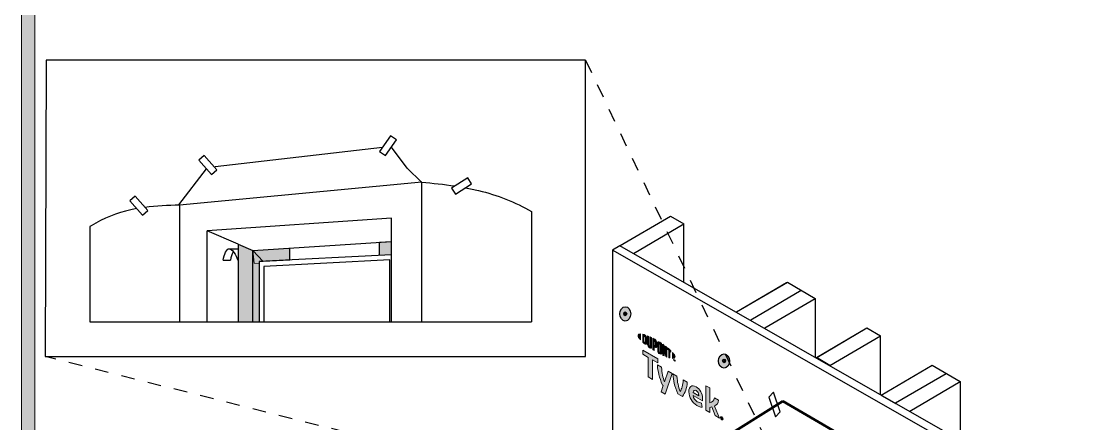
# Model space of a CAD drawing. Extents: x -1279 to 5791, y -3809 to 1769.
# Drawn here: x -1156 to -443, y -2596 to -2329 of the extents above; entities that cross this region are included whole.
import ezdxf

# ---------------------------------------------------------------- set-up
doc = ezdxf.new("R2010")
doc.units = 0
doc.header["$MEASUREMENT"] = 0
for name, pattern in [('AI-Linetype-36', [27, 18, -9]), ('AI-Linetype-37', [18, 9, -9]), ('AI-Linetype-38', [18, 9, -9])]:
    doc.linetypes.add(name, pattern=pattern)
for name, color, linetype, lineweight in [('.ATI-HATCH', 7, 'Continuous', 0), ('G-ANNO-TTLB', 7, 'Continuous', 0), ('TYVEK', 7, 'Continuous', 0), ('X-REF - TRACED', 7, 'Continuous', 0)]:
    doc.layers.add(name, color=color, linetype=linetype, lineweight=lineweight)

# ---------------------------------------------------------------- blocks, each defined once
blk = doc.blocks.new('Block_107')
at = {"layer": 'TYVEK', "true_color": 0x003b71, "transparency": 33554687}
h = blk.add_hatch(color=156, dxfattribs=at)
h.dxf.hatch_style = 2
edge = h.paths.add_edge_path()
edge.add_ellipse((-755.11, -2523.34), major_axis=(0, 4.78), ratio=0.766948, start_angle=0, end_angle=360)
h = blk.add_hatch(color=156, dxfattribs=at)
h.dxf.hatch_style = 2
edge = h.paths.add_edge_path()
edge.add_ellipse((-689.4, -2554.66), major_axis=(0, 4.78), ratio=0.766948, start_angle=0, end_angle=360)
h = blk.add_hatch(color=156, dxfattribs=at)
h.dxf.hatch_style = 2
edge = h.paths.add_edge_path()
edge.add_ellipse((-587.6, -2609.08), major_axis=(0, 4.78), ratio=0.766948, start_angle=0, end_angle=360)
h = blk.add_hatch(color=156, dxfattribs=at)
h.dxf.hatch_style = 2
edge = h.paths.add_edge_path()
edge.add_ellipse((-508.73, -2650.42), major_axis=(0, 4.78), ratio=0.766948, start_angle=0, end_angle=360)
h = blk.add_hatch(color=156, dxfattribs=at)
h.dxf.hatch_style = 2
edge = h.paths.add_edge_path()
edge.add_ellipse((-755.11, -2796.52), major_axis=(0, 4.78), ratio=0.766948, start_angle=0, end_angle=360)
h = blk.add_hatch(color=156, dxfattribs=at)
h.dxf.hatch_style = 2
edge = h.paths.add_edge_path()
edge.add_ellipse((-755.11, -2887.62), major_axis=(0, 4.78), ratio=0.766948, start_angle=0, end_angle=360)
h = blk.add_hatch(color=156, dxfattribs=at)
h.dxf.hatch_style = 2
edge = h.paths.add_edge_path()
edge.add_ellipse((-689.4, -2921.45), major_axis=(0, 4.78), ratio=0.766948, start_angle=0, end_angle=360)
h = blk.add_hatch(color=156, dxfattribs=at)
h.dxf.hatch_style = 2
edge = h.paths.add_edge_path()
edge.add_ellipse((-508.73, -2923.59), major_axis=(0, 4.78), ratio=0.766948, start_angle=0, end_angle=360)
h = blk.add_hatch(color=156, dxfattribs=at)
h.dxf.hatch_style = 2
edge = h.paths.add_edge_path()
edge.add_ellipse((-587.6, -2973.26), major_axis=(0, 4.78), ratio=0.766948, start_angle=0, end_angle=360)
h = blk.add_hatch(color=156, dxfattribs=at)
h.dxf.hatch_style = 2
edge = h.paths.add_edge_path()
edge.add_ellipse((-508.73, -3014.7), major_axis=(0, 4.78), ratio=0.766948, start_angle=0, end_angle=360)
at = {"layer": 'TYVEK', "color": 18, "lineweight": 25, "true_color": 0x080808}
for p, q in [((-756.08, -2523.31), (-754.14, -2523.31)), ((-755.11, -2522.08), (-755.11, -2524.54)), ((-689.4, -2553.4), (-689.4, -2555.87)), ((-690.37, -2554.63), (-688.42, -2554.63)), ((-588.58, -2609.05), (-586.63, -2609.05)), ((-587.6, -2607.82), (-587.6, -2610.29)), ((-508.73, -2649.15), (-508.73, -2651.62)), ((-755.11, -2795.25), (-755.11, -2797.72)), ((-756.08, -2796.49), (-754.14, -2796.49)), ((-756.08, -2887.59), (-754.14, -2887.59)), ((-755.11, -2886.36), (-755.11, -2888.83)), ((-690.37, -2921.42), (-688.42, -2921.42)), ((-689.4, -2920.18), (-689.4, -2922.65)), ((-509.7, -2923.56), (-507.75, -2923.56)), ((-508.73, -2922.33), (-508.73, -2924.8)), ((-588.58, -2973.23), (-586.63, -2973.23)), ((-587.6, -2971.99), (-587.6, -2974.46)), ((-509.7, -3014.67), (-507.75, -3014.67)), ((-508.73, -3013.44), (-508.73, -3015.91))]:
    blk.add_line(p, q, dxfattribs=at)
at = {"layer": 'TYVEK', "color": 18, "lineweight": 25, "true_color": 0x000000}
blk.add_line((-509.7, -2650.39), (-507.75, -2650.39), dxfattribs=at)
at = {"layer": 'TYVEK', "color": 8, "lineweight": 25, "true_color": 0x808080}
for points in [[(-509.24, -2646.05)], [(-759.29, -2705.83)], [(-759.29, -2796.85)], [(-755.62, -2801.63)]]:
    blk.add_lwpolyline(points, dxfattribs=at)
at = {"layer": 'TYVEK', "color": 18, "lineweight": 25, "true_color": 0x000000}
for centre, major_axis, ratio in [((-755.11, -2523.34), (0, 4.78), 0.766948), ((-689.4, -2554.66), (0, 4.78), 0.766948), ((-587.6, -2609.08), (0, 4.78), 0.766948), ((-508.73, -2650.42), (0, 4.78), 0.766948), ((-508.73, -2650.39), (0, 1.23), 0.788846), ((-755.11, -2796.52), (0, 4.78), 0.766948), ((-755.11, -2887.62), (0, 4.78), 0.766948), ((-689.4, -2921.45), (0, 4.78), 0.766948), ((-508.73, -2923.59), (0, 4.78), 0.766948), ((-587.6, -2973.26), (0, 4.78), 0.766948), ((-508.73, -3014.7), (0, 4.78), 0.766948)]:
    blk.add_ellipse(centre, major_axis=major_axis, ratio=ratio, dxfattribs=at)
at = {"layer": 'TYVEK', "color": 18, "lineweight": 25, "true_color": 0x080808}
for centre in [(-755.11, -2523.31), (-689.4, -2554.63), (-587.6, -2609.05), (-755.11, -2796.49), (-755.11, -2887.59), (-689.4, -2921.42), (-508.73, -2923.56), (-587.6, -2973.23), (-508.73, -3014.67)]:
    blk.add_ellipse(centre, major_axis=(0, 1.23), ratio=0.788846, dxfattribs=at)
blk = doc.blocks.new('Block_464')
at = {"layer": 'X-REF - TRACED', "true_color": 0x848484, "transparency": 33554687}
h = blk.add_hatch(color=252, dxfattribs=at)
h.dxf.hatch_style = 2
edge = h.paths.add_edge_path()
edge.add_spline(control_points=[(-746.62, -2537.69), (-746.62, -2538.41), (-746.01, -2539.44), (-744.94, -2540.64), (-744.94, -2540.64), (-744.94, -2536.7), (-744.94, -2536.7), (-746.01, -2536.66), (-746.62, -2536.97), (-746.62, -2537.69)], knot_values=[0, 0, 0, 0, 1, 1, 1, 2, 2, 2, 3, 3, 3, 3], degree=3, periodic=0)
h = blk.add_hatch(color=252, dxfattribs=at)
h.dxf.hatch_style = 2
edge = h.paths.add_edge_path()
edge.add_spline(control_points=[(-741.73, -2542.12), (-741.73, -2542.42), (-741.89, -2542.43), (-742.08, -2542.32), (-742.23, -2542.24), (-742.46, -2542.04), (-742.64, -2541.88), (-742.64, -2541.88), (-742.64, -2538.11), (-742.64, -2538.11), (-742.46, -2538.16), (-742.23, -2538.23), (-742.08, -2538.32), (-741.89, -2538.43), (-741.73, -2538.62), (-741.73, -2538.92), (-741.73, -2538.92), (-741.73, -2542.12), (-741.73, -2542.12)], knot_values=[0, 0, 0, 0, 1, 1, 1, 2, 2, 2, 3, 3, 3, 4, 4, 4, 5, 5, 5, 6, 6, 6, 6], degree=3, periodic=0)
edge = h.paths.add_edge_path()
edge.add_spline(control_points=[(-741.96, -2537.4), (-742.26, -2537.23), (-742.69, -2537.08), (-743.46, -2536.91), (-743.46, -2536.91), (-743.46, -2542.13), (-743.46, -2542.13), (-742.78, -2542.77), (-742.26, -2543.21), (-741.96, -2543.38), (-741.27, -2543.78), (-740.88, -2543.52), (-740.88, -2542.75), (-740.88, -2542.75), (-740.88, -2539.28), (-740.88, -2539.28), (-740.88, -2538.5), (-741.27, -2537.8), (-741.96, -2537.4)], knot_values=[0, 0, 0, 0, 1, 1, 1, 2, 2, 2, 3, 3, 3, 4, 4, 4, 5, 5, 5, 6, 6, 6, 6], degree=3, periodic=0)
h = blk.add_hatch(color=252, dxfattribs=at)
h.dxf.hatch_style = 2
edge = h.paths.add_edge_path()
edge.add_spline(control_points=[(-738.49, -2544.6), (-738.49, -2544.91), (-738.58, -2545.05), (-738.91, -2544.81), (-739.23, -2544.58), (-739.32, -2544.37), (-739.32, -2544.01), (-739.32, -2544.01), (-739.32, -2538.33), (-739.32, -2538.33), (-739.54, -2538.23), (-740.02, -2538.03), (-740.22, -2537.95), (-740.22, -2537.95), (-740.22, -2543.7), (-740.22, -2543.7), (-740.22, -2544.61), (-739.83, -2545.2), (-738.91, -2545.85), (-738.07, -2546.45), (-737.55, -2546.25), (-737.55, -2545.24), (-737.55, -2545.24), (-737.55, -2539.16), (-737.55, -2539.16), (-737.73, -2539.07), (-738.31, -2538.79), (-738.49, -2538.71), (-738.49, -2538.71), (-738.49, -2544.6), (-738.49, -2544.6)], knot_values=[0, 0, 0, 0, 1, 1, 1, 2, 2, 2, 3, 3, 3, 4, 4, 4, 5, 5, 5, 6, 6, 6, 7, 7, 7, 8, 8, 8, 9, 9, 9, 10, 10, 10, 10], degree=3, periodic=0)
h = blk.add_hatch(color=252, dxfattribs=at)
h.dxf.hatch_style = 2
edge = h.paths.add_edge_path()
edge.add_spline(control_points=[(-735.07, -2544.08), (-735.07, -2544.41), (-735.17, -2544.52), (-735.55, -2544.3), (-735.55, -2544.3), (-735.88, -2544.11), (-735.88, -2544.11), (-735.88, -2544.11), (-735.88, -2541.09), (-735.88, -2541.09), (-735.74, -2541.17), (-735.66, -2541.21), (-735.57, -2541.26), (-735.16, -2541.5), (-735.07, -2541.73), (-735.07, -2542.06), (-735.07, -2542.06), (-735.07, -2544.08), (-735.07, -2544.08)], knot_values=[0, 0, 0, 0, 1, 1, 1, 2, 2, 2, 3, 3, 3, 4, 4, 4, 5, 5, 5, 6, 6, 6, 6], degree=3, periodic=0)
edge = h.paths.add_edge_path()
edge.add_spline(control_points=[(-735.52, -2540.22), (-735.68, -2540.13), (-736.27, -2539.81), (-736.82, -2539.53), (-736.82, -2539.53), (-736.82, -2547.18), (-736.82, -2547.18), (-736.64, -2547.3), (-736.15, -2547.61), (-735.88, -2547.77), (-735.88, -2547.77), (-735.88, -2545.17), (-735.88, -2545.17), (-735.88, -2545.17), (-735.52, -2545.39), (-735.52, -2545.39), (-734.53, -2545.95), (-734.13, -2545.68), (-734.13, -2544.71), (-734.13, -2544.71), (-734.13, -2542.45), (-734.13, -2542.45), (-734.13, -2541.5), (-734.58, -2540.76), (-735.52, -2540.22)], knot_values=[0, 0, 0, 0, 1, 1, 1, 2, 2, 2, 3, 3, 3, 4, 4, 4, 5, 5, 5, 6, 6, 6, 7, 7, 7, 8, 8, 8, 8], degree=3, periodic=0)
h = blk.add_hatch(color=252, dxfattribs=at)
h.dxf.hatch_style = 2
edge = h.paths.add_edge_path()
edge.add_spline(control_points=[(-731.72, -2548.69), (-731.72, -2548.99), (-731.81, -2549.1), (-732.14, -2548.92), (-732.48, -2548.73), (-732.58, -2548.51), (-732.58, -2548.19), (-732.58, -2548.19), (-732.58, -2543.42), (-732.58, -2543.42), (-732.58, -2543.11), (-732.48, -2542.99), (-732.14, -2543.2), (-731.81, -2543.4), (-731.72, -2543.61), (-731.72, -2543.92), (-731.72, -2543.92), (-731.72, -2548.69), (-731.72, -2548.69)], knot_values=[0, 0, 0, 0, 1, 1, 1, 2, 2, 2, 3, 3, 3, 4, 4, 4, 5, 5, 5, 6, 6, 6, 6], degree=3, periodic=0)
edge = h.paths.add_edge_path()
edge.add_spline(control_points=[(-732.14, -2542.13), (-733.01, -2541.58), (-733.53, -2541.72), (-733.53, -2542.73), (-733.53, -2542.73), (-733.53, -2547.73), (-733.53, -2547.73), (-733.53, -2548.8), (-733.06, -2549.51), (-732.14, -2549.99), (-731.24, -2550.46), (-730.77, -2550.34), (-730.77, -2549.21), (-730.77, -2549.21), (-730.77, -2544.43), (-730.77, -2544.43), (-730.77, -2543.36), (-731.2, -2542.73), (-732.14, -2542.13)], knot_values=[0, 0, 0, 0, 1, 1, 1, 2, 2, 2, 3, 3, 3, 4, 4, 4, 5, 5, 5, 6, 6, 6, 6], degree=3, periodic=0)
h = blk.add_hatch(color=252, dxfattribs=at)
h.dxf.hatch_style = 2
edge = h.paths.add_edge_path()
edge.add_spline(control_points=[(-728.17, -2548.68), (-728.17, -2548.68), (-729.21, -2544.19), (-729.21, -2544.19), (-729.49, -2543.99), (-729.84, -2543.75), (-730.1, -2543.57), (-730.1, -2543.57), (-730.1, -2550.91), (-730.1, -2550.91), (-729.91, -2551), (-729.44, -2551.21), (-729.2, -2551.31), (-729.2, -2551.31), (-729.27, -2546.94), (-729.27, -2546.94), (-729.27, -2546.94), (-728.17, -2551.74), (-728.17, -2551.74), (-727.94, -2551.83), (-727.59, -2551.96), (-727.37, -2552.04), (-727.37, -2552.04), (-727.37, -2545.59), (-727.37, -2545.59), (-727.6, -2545.4), (-728.03, -2545.07), (-728.24, -2544.91), (-728.24, -2544.91), (-728.17, -2548.68), (-728.17, -2548.68)], knot_values=[0, 0, 0, 0, 1, 1, 1, 2, 2, 2, 3, 3, 3, 4, 4, 4, 5, 5, 5, 6, 6, 6, 7, 7, 7, 8, 8, 8, 9, 9, 9, 10, 10, 10, 10], degree=3, periodic=0)
h = blk.add_hatch(color=252, dxfattribs=at)
h.dxf.hatch_style = 2
edge = h.paths.add_edge_path()
edge.add_spline(control_points=[(-726.91, -2546.98), (-726.67, -2547.16), (-726.45, -2547.35), (-726.22, -2547.53), (-726.22, -2547.53), (-726.22, -2552.42), (-726.22, -2552.42), (-726.02, -2552.48), (-725.64, -2552.59), (-725.38, -2552.65), (-725.38, -2552.65), (-725.38, -2548.25), (-725.38, -2548.25), (-725.14, -2548.46), (-724.91, -2548.67), (-724.7, -2548.86), (-724.7, -2548.86), (-724.7, -2547.92), (-724.7, -2547.92), (-725.36, -2547.27), (-726.07, -2546.64), (-726.91, -2545.96), (-726.91, -2545.96), (-726.91, -2546.98), (-726.91, -2546.98)], knot_values=[0, 0, 0, 0, 1, 1, 1, 2, 2, 2, 3, 3, 3, 4, 4, 4, 5, 5, 5, 6, 6, 6, 7, 7, 7, 8, 8, 8, 8], degree=3, periodic=0)
h = blk.add_hatch(color=252, dxfattribs=at)
h.dxf.hatch_style = 2
edge = h.paths.add_edge_path()
edge.add_spline(control_points=[(-722.01, -2551.9), (-722.01, -2552.62), (-722.62, -2552.94), (-723.69, -2552.91), (-723.69, -2552.91), (-723.69, -2548.96), (-723.69, -2548.96), (-722.62, -2550.16), (-722.01, -2551.18), (-722.01, -2551.9)], knot_values=[0, 0, 0, 0, 1, 1, 1, 2, 2, 2, 3, 3, 3, 3], degree=3, periodic=0)
h = blk.add_hatch(color=252, dxfattribs=at)
h.dxf.hatch_style = 2
edge = h.paths.add_edge_path()
edge.add_spline(control_points=[(-722.51, -2553.98), (-722.51, -2553.98), (-722.41, -2554.04), (-722.41, -2554.04), (-722.41, -2554.04), (-722.26, -2554.4), (-722.26, -2554.4), (-722.26, -2554.4), (-722.11, -2554.21), (-722.11, -2554.21), (-722.11, -2554.21), (-722.01, -2554.27), (-722.01, -2554.27), (-722.01, -2554.27), (-722.01, -2554.84), (-722.01, -2554.84), (-722.01, -2554.84), (-722.1, -2554.78), (-722.1, -2554.78), (-722.1, -2554.78), (-722.1, -2554.38), (-722.1, -2554.38), (-722.1, -2554.38), (-722.26, -2554.56), (-722.26, -2554.56), (-722.26, -2554.56), (-722.27, -2554.56), (-722.27, -2554.56), (-722.27, -2554.56), (-722.42, -2554.2), (-722.42, -2554.2), (-722.42, -2554.2), (-722.42, -2554.6), (-722.42, -2554.6), (-722.42, -2554.6), (-722.51, -2554.55), (-722.51, -2554.55), (-722.51, -2554.55), (-722.51, -2553.98), (-722.51, -2553.98)], knot_values=[0, 0, 0, 0, 1, 1, 1, 2, 2, 2, 3, 3, 3, 4, 4, 4, 5, 5, 5, 6, 6, 6, 7, 7, 7, 8, 8, 8, 9, 9, 9, 10, 10, 10, 11, 11, 11, 12, 12, 12, 13, 13, 13, 13], degree=3, periodic=0)
edge = h.paths.add_edge_path()
edge.add_spline(control_points=[(-722.86, -2553.88), (-722.86, -2553.88), (-723.02, -2553.79), (-723.02, -2553.79), (-723.02, -2553.79), (-723.02, -2553.69), (-723.02, -2553.69), (-723.02, -2553.69), (-722.62, -2553.92), (-722.62, -2553.92), (-722.62, -2553.92), (-722.62, -2554.02), (-722.62, -2554.02), (-722.62, -2554.02), (-722.77, -2553.93), (-722.77, -2553.93), (-722.77, -2553.93), (-722.77, -2554.4), (-722.77, -2554.4), (-722.77, -2554.4), (-722.86, -2554.35), (-722.86, -2554.35), (-722.86, -2554.35), (-722.86, -2553.88), (-722.86, -2553.88)], knot_values=[0, 0, 0, 0, 1, 1, 1, 2, 2, 2, 3, 3, 3, 4, 4, 4, 5, 5, 5, 6, 6, 6, 7, 7, 7, 8, 8, 8, 8], degree=3, periodic=0)
at = {"layer": 'X-REF - TRACED'}
for points, knots in [([(-746.62, -2537.69), (-746.62, -2538.41), (-746.01, -2539.44), (-744.94, -2540.64), (-744.94, -2540.64), (-744.94, -2536.7), (-744.94, -2536.7), (-746.01, -2536.66), (-746.62, -2536.97), (-746.62, -2537.69)], [0, 0, 0, 0, 1, 1, 1, 2, 2, 2, 3, 3, 3, 3]), ([(-741.96, -2537.4), (-742.26, -2537.23), (-742.69, -2537.08), (-743.46, -2536.91), (-743.46, -2536.91), (-743.46, -2542.13), (-743.46, -2542.13), (-742.78, -2542.77), (-742.26, -2543.21), (-741.96, -2543.38), (-741.27, -2543.78), (-740.88, -2543.52), (-740.88, -2542.75), (-740.88, -2542.75), (-740.88, -2539.28), (-740.88, -2539.28), (-740.88, -2538.5), (-741.27, -2537.8), (-741.96, -2537.4)], [0, 0, 0, 0, 1, 1, 1, 2, 2, 2, 3, 3, 3, 4, 4, 4, 5, 5, 5, 6, 6, 6, 6]), ([(-741.73, -2542.12), (-741.73, -2542.42), (-741.89, -2542.43), (-742.08, -2542.32), (-742.23, -2542.24), (-742.46, -2542.04), (-742.64, -2541.88), (-742.64, -2541.88), (-742.64, -2538.11), (-742.64, -2538.11), (-742.46, -2538.16), (-742.23, -2538.23), (-742.08, -2538.32), (-741.89, -2538.43), (-741.73, -2538.62), (-741.73, -2538.92), (-741.73, -2538.92), (-741.73, -2542.12), (-741.73, -2542.12)], [0, 0, 0, 0, 1, 1, 1, 2, 2, 2, 3, 3, 3, 4, 4, 4, 5, 5, 5, 6, 6, 6, 6]), ([(-738.49, -2544.6), (-738.49, -2544.91), (-738.58, -2545.05), (-738.91, -2544.81), (-739.23, -2544.58), (-739.32, -2544.37), (-739.32, -2544.01), (-739.32, -2544.01), (-739.32, -2538.33), (-739.32, -2538.33), (-739.54, -2538.23), (-740.02, -2538.03), (-740.22, -2537.95), (-740.22, -2537.95), (-740.22, -2543.7), (-740.22, -2543.7), (-740.22, -2544.61), (-739.83, -2545.2), (-738.91, -2545.85), (-738.07, -2546.45), (-737.55, -2546.25), (-737.55, -2545.24), (-737.55, -2545.24), (-737.55, -2539.16), (-737.55, -2539.16), (-737.73, -2539.07), (-738.31, -2538.79), (-738.49, -2538.71), (-738.49, -2538.71), (-738.49, -2544.6), (-738.49, -2544.6)], [0, 0, 0, 0, 1, 1, 1, 2, 2, 2, 3, 3, 3, 4, 4, 4, 5, 5, 5, 6, 6, 6, 7, 7, 7, 8, 8, 8, 9, 9, 9, 10, 10, 10, 10]), ([(-735.52, -2540.22), (-735.68, -2540.13), (-736.27, -2539.81), (-736.82, -2539.53), (-736.82, -2539.53), (-736.82, -2547.18), (-736.82, -2547.18), (-736.64, -2547.3), (-736.15, -2547.61), (-735.88, -2547.77), (-735.88, -2547.77), (-735.88, -2545.17), (-735.88, -2545.17), (-735.88, -2545.17), (-735.52, -2545.39), (-735.52, -2545.39), (-734.53, -2545.95), (-734.13, -2545.68), (-734.13, -2544.71), (-734.13, -2544.71), (-734.13, -2542.45), (-734.13, -2542.45), (-734.13, -2541.5), (-734.58, -2540.76), (-735.52, -2540.22)], [0, 0, 0, 0, 1, 1, 1, 2, 2, 2, 3, 3, 3, 4, 4, 4, 5, 5, 5, 6, 6, 6, 7, 7, 7, 8, 8, 8, 8]), ([(-735.07, -2544.08), (-735.07, -2544.41), (-735.17, -2544.52), (-735.55, -2544.3), (-735.55, -2544.3), (-735.88, -2544.11), (-735.88, -2544.11), (-735.88, -2544.11), (-735.88, -2541.09), (-735.88, -2541.09), (-735.74, -2541.17), (-735.66, -2541.21), (-735.57, -2541.26), (-735.16, -2541.5), (-735.07, -2541.73), (-735.07, -2542.06), (-735.07, -2542.06), (-735.07, -2544.08), (-735.07, -2544.08)], [0, 0, 0, 0, 1, 1, 1, 2, 2, 2, 3, 3, 3, 4, 4, 4, 5, 5, 5, 6, 6, 6, 6]), ([(-732.14, -2542.13), (-733.01, -2541.58), (-733.53, -2541.72), (-733.53, -2542.73), (-733.53, -2542.73), (-733.53, -2547.73), (-733.53, -2547.73), (-733.53, -2548.8), (-733.06, -2549.51), (-732.14, -2549.99), (-731.24, -2550.46), (-730.77, -2550.34), (-730.77, -2549.21), (-730.77, -2549.21), (-730.77, -2544.43), (-730.77, -2544.43), (-730.77, -2543.36), (-731.2, -2542.73), (-732.14, -2542.13)], [0, 0, 0, 0, 1, 1, 1, 2, 2, 2, 3, 3, 3, 4, 4, 4, 5, 5, 5, 6, 6, 6, 6]), ([(-731.72, -2548.69), (-731.72, -2548.99), (-731.81, -2549.1), (-732.14, -2548.92), (-732.48, -2548.73), (-732.58, -2548.51), (-732.58, -2548.19), (-732.58, -2548.19), (-732.58, -2543.42), (-732.58, -2543.42), (-732.58, -2543.11), (-732.48, -2542.99), (-732.14, -2543.2), (-731.81, -2543.4), (-731.72, -2543.61), (-731.72, -2543.92), (-731.72, -2543.92), (-731.72, -2548.69), (-731.72, -2548.69)], [0, 0, 0, 0, 1, 1, 1, 2, 2, 2, 3, 3, 3, 4, 4, 4, 5, 5, 5, 6, 6, 6, 6]), ([(-728.17, -2548.68), (-728.17, -2548.68), (-729.21, -2544.19), (-729.21, -2544.19), (-729.49, -2543.99), (-729.84, -2543.75), (-730.1, -2543.57), (-730.1, -2543.57), (-730.1, -2550.91), (-730.1, -2550.91), (-729.91, -2551), (-729.44, -2551.21), (-729.2, -2551.31), (-729.2, -2551.31), (-729.27, -2546.94), (-729.27, -2546.94), (-729.27, -2546.94), (-728.17, -2551.74), (-728.17, -2551.74), (-727.94, -2551.83), (-727.59, -2551.96), (-727.37, -2552.04), (-727.37, -2552.04), (-727.37, -2545.59), (-727.37, -2545.59), (-727.6, -2545.4), (-728.03, -2545.07), (-728.24, -2544.91), (-728.24, -2544.91), (-728.17, -2548.68), (-728.17, -2548.68)], [0, 0, 0, 0, 1, 1, 1, 2, 2, 2, 3, 3, 3, 4, 4, 4, 5, 5, 5, 6, 6, 6, 7, 7, 7, 8, 8, 8, 9, 9, 9, 10, 10, 10, 10]), ([(-726.91, -2546.98), (-726.67, -2547.16), (-726.45, -2547.35), (-726.22, -2547.53), (-726.22, -2547.53), (-726.22, -2552.42), (-726.22, -2552.42), (-726.02, -2552.48), (-725.64, -2552.59), (-725.38, -2552.65), (-725.38, -2552.65), (-725.38, -2548.25), (-725.38, -2548.25), (-725.14, -2548.46), (-724.91, -2548.67), (-724.7, -2548.86), (-724.7, -2548.86), (-724.7, -2547.92), (-724.7, -2547.92), (-725.36, -2547.27), (-726.07, -2546.64), (-726.91, -2545.96), (-726.91, -2545.96), (-726.91, -2546.98), (-726.91, -2546.98)], [0, 0, 0, 0, 1, 1, 1, 2, 2, 2, 3, 3, 3, 4, 4, 4, 5, 5, 5, 6, 6, 6, 7, 7, 7, 8, 8, 8, 8]), ([(-722.01, -2551.9), (-722.01, -2552.62), (-722.62, -2552.94), (-723.69, -2552.91), (-723.69, -2552.91), (-723.69, -2548.96), (-723.69, -2548.96), (-722.62, -2550.16), (-722.01, -2551.18), (-722.01, -2551.9)], [0, 0, 0, 0, 1, 1, 1, 2, 2, 2, 3, 3, 3, 3]), ([(-722.86, -2553.88), (-722.86, -2553.88), (-723.02, -2553.79), (-723.02, -2553.79), (-723.02, -2553.79), (-723.02, -2553.69), (-723.02, -2553.69), (-723.02, -2553.69), (-722.62, -2553.92), (-722.62, -2553.92), (-722.62, -2553.92), (-722.62, -2554.02), (-722.62, -2554.02), (-722.62, -2554.02), (-722.77, -2553.93), (-722.77, -2553.93), (-722.77, -2553.93), (-722.77, -2554.4), (-722.77, -2554.4), (-722.77, -2554.4), (-722.86, -2554.35), (-722.86, -2554.35), (-722.86, -2554.35), (-722.86, -2553.88), (-722.86, -2553.88)], [0, 0, 0, 0, 1, 1, 1, 2, 2, 2, 3, 3, 3, 4, 4, 4, 5, 5, 5, 6, 6, 6, 7, 7, 7, 8, 8, 8, 8]), ([(-722.51, -2553.98), (-722.51, -2553.98), (-722.41, -2554.04), (-722.41, -2554.04), (-722.41, -2554.04), (-722.26, -2554.4), (-722.26, -2554.4), (-722.26, -2554.4), (-722.11, -2554.21), (-722.11, -2554.21), (-722.11, -2554.21), (-722.01, -2554.27), (-722.01, -2554.27), (-722.01, -2554.27), (-722.01, -2554.84), (-722.01, -2554.84), (-722.01, -2554.84), (-722.1, -2554.78), (-722.1, -2554.78), (-722.1, -2554.78), (-722.1, -2554.38), (-722.1, -2554.38), (-722.1, -2554.38), (-722.26, -2554.56), (-722.26, -2554.56), (-722.26, -2554.56), (-722.27, -2554.56), (-722.27, -2554.56), (-722.27, -2554.56), (-722.42, -2554.2), (-722.42, -2554.2), (-722.42, -2554.2), (-722.42, -2554.6), (-722.42, -2554.6), (-722.42, -2554.6), (-722.51, -2554.55), (-722.51, -2554.55), (-722.51, -2554.55), (-722.51, -2553.98), (-722.51, -2553.98)], [0, 0, 0, 0, 1, 1, 1, 2, 2, 2, 3, 3, 3, 4, 4, 4, 5, 5, 5, 6, 6, 6, 7, 7, 7, 8, 8, 8, 9, 9, 9, 10, 10, 10, 11, 11, 11, 12, 12, 12, 13, 13, 13, 13])]:
    blk.add_open_spline(points, degree=3, knots=knots, dxfattribs=at)
blk = doc.blocks.new('Block_468')
at = {"layer": 'X-REF - TRACED', "true_color": 0x848484, "transparency": 33554687}
h = blk.add_hatch(color=252, dxfattribs=at)
h.dxf.hatch_style = 2
h.paths.add_polyline_path([(-733.36, -2553.22), (-743.46, -2547.39), (-743.46, -2550.14), (-739.82, -2552.24), (-739.82, -2565.24), (-737.01, -2566.86), (-737.01, -2553.86), (-733.36, -2555.97)])
h = blk.add_hatch(color=252, dxfattribs=at)
h.dxf.hatch_style = 2
edge = h.paths.add_edge_path()
edge.add_spline(control_points=[(-716.57, -2567.17), (-716.75, -2570.91), (-717.49, -2573.09), (-718.65, -2574.96), (-719.77, -2571.77), (-720.49, -2568.75), (-720.71, -2564.78), (-720.71, -2564.78), (-723.44, -2563.2), (-723.44, -2563.2), (-723.14, -2567.89), (-722.26, -2571.3), (-720.14, -2576.6), (-720.14, -2576.6), (-717.14, -2578.33), (-717.14, -2578.33), (-715.1, -2575.44), (-714.26, -2573.02), (-713.86, -2568.73), (-713.86, -2568.73), (-716.57, -2567.17), (-716.57, -2567.17)], knot_values=[0, 0, 0, 0, 1, 1, 1, 2, 2, 2, 3, 3, 3, 4, 4, 4, 5, 5, 5, 6, 6, 6, 7, 7, 7, 7], degree=3, periodic=0)
h = blk.add_hatch(color=252, dxfattribs=at)
h.dxf.hatch_style = 2
edge = h.paths.add_edge_path()
edge.add_spline(control_points=[(-710, -2575.61), (-710, -2575.61), (-706.28, -2577.77), (-706.28, -2577.77), (-706.28, -2577.77), (-706.28, -2577.5), (-706.28, -2577.5), (-706.28, -2576.24), (-706.86, -2574.98), (-707.94, -2574.35), (-709.08, -2573.7), (-709.83, -2574.19), (-710, -2575.61)], knot_values=[0, 0, 0, 0, 1, 1, 1, 2, 2, 2, 3, 3, 3, 4, 4, 4, 4], degree=3, periodic=0)
edge = h.paths.add_edge_path()
edge.add_spline(control_points=[(-704.06, -2585.39), (-704.92, -2585.34), (-706.2, -2584.92), (-707.49, -2584.17), (-710.65, -2582.35), (-712.81, -2578.81), (-712.81, -2575.07), (-712.81, -2571.5), (-710.83, -2570.22), (-707.94, -2571.88), (-705.37, -2573.36), (-703.69, -2576.43), (-703.69, -2579.44), (-703.69, -2580.12), (-703.73, -2580.68), (-703.76, -2581.1), (-703.76, -2581.1), (-709.96, -2577.53), (-709.96, -2577.53), (-709.71, -2579.47), (-708.79, -2580.81), (-707.22, -2581.72), (-706.26, -2582.27), (-705.33, -2582.56), (-704.49, -2582.64), (-704.49, -2582.64), (-704.06, -2585.39), (-704.06, -2585.39)], knot_values=[0, 0, 0, 0, 1, 1, 1, 2, 2, 2, 3, 3, 3, 4, 4, 4, 5, 5, 5, 6, 6, 6, 7, 7, 7, 8, 8, 8, 9, 9, 9, 9], degree=3, periodic=0)
h = blk.add_hatch(color=252, dxfattribs=at)
h.dxf.hatch_style = 2
edge = h.paths.add_edge_path()
edge.add_spline(control_points=[(-695.66, -2584.59), (-695.66, -2584.59), (-692.41, -2592.61), (-692.41, -2592.61), (-692.41, -2592.61), (-695.35, -2590.91), (-695.35, -2590.91), (-695.35, -2590.91), (-697.61, -2585.22), (-697.61, -2585.22), (-698.02, -2585.32), (-698.45, -2585.41), (-698.92, -2585.48), (-698.92, -2585.48), (-698.92, -2588.85), (-698.92, -2588.85), (-698.92, -2588.85), (-701.63, -2587.29), (-701.63, -2587.29), (-701.63, -2587.29), (-701.63, -2571.16), (-701.63, -2571.16), (-701.63, -2571.16), (-698.92, -2572.57), (-698.92, -2572.57), (-698.92, -2572.57), (-698.92, -2582.49), (-698.92, -2582.49), (-697.08, -2582.18), (-696.17, -2581.13), (-695.86, -2579.13), (-695.86, -2579.13), (-693.17, -2580.68), (-693.17, -2580.68), (-693.23, -2582.58), (-694.1, -2583.81), (-695.66, -2584.59)], knot_values=[0, 0, 0, 0, 1, 1, 1, 2, 2, 2, 3, 3, 3, 4, 4, 4, 5, 5, 5, 6, 6, 6, 7, 7, 7, 8, 8, 8, 9, 9, 9, 10, 10, 10, 11, 11, 11, 12, 12, 12, 12], degree=3, periodic=0)
at = {"layer": 'X-REF - TRACED'}
blk.add_lwpolyline([(-733.36, -2553.22), (-743.46, -2547.39), (-743.46, -2550.14), (-739.82, -2552.24), (-739.82, -2565.24), (-737.01, -2566.86), (-737.01, -2553.86), (-733.36, -2555.97)], close=True, dxfattribs=at)
for points, knots in [([(-716.57, -2567.17), (-716.75, -2570.91), (-717.49, -2573.09), (-718.65, -2574.96), (-719.77, -2571.77), (-720.49, -2568.75), (-720.71, -2564.78), (-720.71, -2564.78), (-723.44, -2563.2), (-723.44, -2563.2), (-723.14, -2567.89), (-722.26, -2571.3), (-720.14, -2576.6), (-720.14, -2576.6), (-717.14, -2578.33), (-717.14, -2578.33), (-715.1, -2575.44), (-714.26, -2573.02), (-713.86, -2568.73), (-713.86, -2568.73), (-716.57, -2567.17), (-716.57, -2567.17)], [0, 0, 0, 0, 1, 1, 1, 2, 2, 2, 3, 3, 3, 4, 4, 4, 5, 5, 5, 6, 6, 6, 7, 7, 7, 7]), ([(-704.06, -2585.39), (-704.92, -2585.34), (-706.2, -2584.92), (-707.49, -2584.17), (-710.65, -2582.35), (-712.81, -2578.81), (-712.81, -2575.07), (-712.81, -2571.5), (-710.83, -2570.22), (-707.94, -2571.88), (-705.37, -2573.36), (-703.69, -2576.43), (-703.69, -2579.44), (-703.69, -2580.12), (-703.73, -2580.68), (-703.76, -2581.1), (-703.76, -2581.1), (-709.96, -2577.53), (-709.96, -2577.53), (-709.71, -2579.47), (-708.79, -2580.81), (-707.22, -2581.72), (-706.26, -2582.27), (-705.33, -2582.56), (-704.49, -2582.64), (-704.49, -2582.64), (-704.06, -2585.39), (-704.06, -2585.39)], [0, 0, 0, 0, 1, 1, 1, 2, 2, 2, 3, 3, 3, 4, 4, 4, 5, 5, 5, 6, 6, 6, 7, 7, 7, 8, 8, 8, 9, 9, 9, 9]), ([(-710, -2575.61), (-710, -2575.61), (-706.28, -2577.77), (-706.28, -2577.77), (-706.28, -2577.77), (-706.28, -2577.5), (-706.28, -2577.5), (-706.28, -2576.24), (-706.86, -2574.98), (-707.94, -2574.35), (-709.08, -2573.7), (-709.83, -2574.19), (-710, -2575.61)], [0, 0, 0, 0, 1, 1, 1, 2, 2, 2, 3, 3, 3, 4, 4, 4, 4]), ([(-695.66, -2584.59), (-695.66, -2584.59), (-692.41, -2592.61), (-692.41, -2592.61), (-692.41, -2592.61), (-695.35, -2590.91), (-695.35, -2590.91), (-695.35, -2590.91), (-697.61, -2585.22), (-697.61, -2585.22), (-698.02, -2585.32), (-698.45, -2585.41), (-698.92, -2585.48), (-698.92, -2585.48), (-698.92, -2588.85), (-698.92, -2588.85), (-698.92, -2588.85), (-701.63, -2587.29), (-701.63, -2587.29), (-701.63, -2587.29), (-701.63, -2571.16), (-701.63, -2571.16), (-701.63, -2571.16), (-698.92, -2572.57), (-698.92, -2572.57), (-698.92, -2572.57), (-698.92, -2582.49), (-698.92, -2582.49), (-697.08, -2582.18), (-696.17, -2581.13), (-695.86, -2579.13), (-695.86, -2579.13), (-693.17, -2580.68), (-693.17, -2580.68), (-693.23, -2582.58), (-694.1, -2583.81), (-695.66, -2584.59)], [0, 0, 0, 0, 1, 1, 1, 2, 2, 2, 3, 3, 3, 4, 4, 4, 5, 5, 5, 6, 6, 6, 7, 7, 7, 8, 8, 8, 9, 9, 9, 10, 10, 10, 11, 11, 11, 12, 12, 12, 12])]:
    blk.add_open_spline(points, degree=3, knots=knots, dxfattribs=at)
blk = doc.blocks.new('Block_467')
at = {"layer": 'X-REF - TRACED', "true_color": 0x848484, "transparency": 33554687}
h = blk.add_hatch(color=252, dxfattribs=at)
h.dxf.hatch_style = 2
edge = h.paths.add_edge_path()
edge.add_spline(control_points=[(-726.62, -2561.36), (-726.62, -2561.36), (-729.05, -2568.61), (-729.05, -2568.61), (-730.09, -2565.58), (-730.76, -2562.65), (-730.96, -2558.86), (-730.96, -2558.86), (-733.69, -2557.28), (-733.69, -2557.28), (-733.4, -2561.97), (-732.51, -2565.38), (-730.4, -2570.68), (-730.4, -2570.68), (-729.85, -2570.99), (-729.85, -2570.99), (-729.85, -2570.99), (-731.24, -2575.13), (-731.24, -2575.13), (-731.24, -2575.13), (-728.53, -2576.69), (-728.53, -2576.69), (-728.53, -2576.69), (-723.92, -2562.93), (-723.92, -2562.93), (-723.92, -2562.93), (-726.62, -2561.36), (-726.62, -2561.36)], knot_values=[0, 0, 0, 0, 1, 1, 1, 2, 2, 2, 3, 3, 3, 4, 4, 4, 5, 5, 5, 6, 6, 6, 7, 7, 7, 8, 8, 8, 9, 9, 9, 9], degree=3, periodic=0)
at = {"layer": 'X-REF - TRACED'}
blk.add_open_spline([(-726.62, -2561.36), (-726.62, -2561.36), (-729.05, -2568.61), (-729.05, -2568.61), (-730.09, -2565.58), (-730.76, -2562.65), (-730.96, -2558.86), (-730.96, -2558.86), (-733.69, -2557.28), (-733.69, -2557.28), (-733.4, -2561.97), (-732.51, -2565.38), (-730.4, -2570.68), (-730.4, -2570.68), (-729.85, -2570.99), (-729.85, -2570.99), (-729.85, -2570.99), (-731.24, -2575.13), (-731.24, -2575.13), (-731.24, -2575.13), (-728.53, -2576.69), (-728.53, -2576.69), (-728.53, -2576.69), (-723.92, -2562.93), (-723.92, -2562.93), (-723.92, -2562.93), (-726.62, -2561.36), (-726.62, -2561.36)], degree=3, knots=[0, 0, 0, 0, 1, 1, 1, 2, 2, 2, 3, 3, 3, 4, 4, 4, 5, 5, 5, 6, 6, 6, 7, 7, 7, 8, 8, 8, 9, 9, 9, 9], dxfattribs=at)
blk.add_blockref('Block_468', (0, 0), dxfattribs=at)
blk = doc.blocks.new('Block_469')
at = {"layer": 'X-REF - TRACED', "true_color": 0x848484, "transparency": 33554687}
h = blk.add_hatch(color=252, dxfattribs=at)
h.dxf.hatch_style = 2
edge = h.paths.add_edge_path()
edge.add_spline(control_points=[(-691.11, -2592.3), (-691.11, -2592.3), (-691.11, -2592.59), (-691.11, -2592.59), (-691.11, -2592.59), (-691, -2592.66), (-691, -2592.66), (-690.89, -2592.72), (-690.83, -2592.72), (-690.83, -2592.61), (-690.83, -2592.5), (-690.89, -2592.42), (-691, -2592.36), (-691, -2592.36), (-691.11, -2592.3), (-691.11, -2592.3)], knot_values=[0, 0, 0, 0, 1, 1, 1, 2, 2, 2, 3, 3, 3, 4, 4, 4, 5, 5, 5, 5], degree=3, periodic=0)
edge = h.paths.add_edge_path()
edge.add_spline(control_points=[(-691.3, -2592), (-691.3, -2592), (-691, -2592.18), (-691, -2592.18), (-690.76, -2592.31), (-690.65, -2592.51), (-690.65, -2592.71), (-690.65, -2592.86), (-690.7, -2592.93), (-690.82, -2592.91), (-690.76, -2593.07), (-690.68, -2593.24), (-690.58, -2593.43), (-690.58, -2593.43), (-690.81, -2593.3), (-690.81, -2593.3), (-690.9, -2593.13), (-690.96, -2592.98), (-691.01, -2592.83), (-691.01, -2592.83), (-691.11, -2592.77), (-691.11, -2592.77), (-691.11, -2592.77), (-691.11, -2593.13), (-691.11, -2593.13), (-691.11, -2593.13), (-691.3, -2593.02), (-691.3, -2593.02), (-691.3, -2593.02), (-691.3, -2592), (-691.3, -2592)], knot_values=[0, 0, 0, 0, 1, 1, 1, 2, 2, 2, 3, 3, 3, 4, 4, 4, 5, 5, 5, 6, 6, 6, 7, 7, 7, 8, 8, 8, 9, 9, 9, 10, 10, 10, 10], degree=3, periodic=0)
edge = h.paths.add_edge_path()
edge.add_spline(control_points=[(-690.99, -2591.92), (-691.41, -2591.67), (-691.66, -2591.81), (-691.66, -2592.32), (-691.66, -2592.83), (-691.41, -2593.25), (-690.99, -2593.5), (-690.56, -2593.74), (-690.32, -2593.61), (-690.32, -2593.1), (-690.32, -2592.59), (-690.56, -2592.16), (-690.99, -2591.92)], knot_values=[0, 0, 0, 0, 1, 1, 1, 2, 2, 2, 3, 3, 3, 4, 4, 4, 4], degree=3, periodic=0)
edge = h.paths.add_edge_path()
edge.add_spline(control_points=[(-690.99, -2591.72), (-690.46, -2592.02), (-690.11, -2592.61), (-690.11, -2593.21), (-690.11, -2593.82), (-690.46, -2594), (-690.99, -2593.7), (-691.52, -2593.39), (-691.86, -2592.81), (-691.86, -2592.2), (-691.86, -2591.6), (-691.52, -2591.41), (-690.99, -2591.72)], knot_values=[0, 0, 0, 0, 1, 1, 1, 2, 2, 2, 3, 3, 3, 4, 4, 4, 4], degree=3, periodic=0)
at = {"layer": 'X-REF - TRACED'}
for points, knots in [([(-690.99, -2591.72), (-690.46, -2592.02), (-690.11, -2592.61), (-690.11, -2593.21), (-690.11, -2593.82), (-690.46, -2594), (-690.99, -2593.7), (-691.52, -2593.39), (-691.86, -2592.81), (-691.86, -2592.2), (-691.86, -2591.6), (-691.52, -2591.41), (-690.99, -2591.72)], [0, 0, 0, 0, 1, 1, 1, 2, 2, 2, 3, 3, 3, 4, 4, 4, 4]), ([(-690.99, -2591.92), (-691.41, -2591.67), (-691.66, -2591.81), (-691.66, -2592.32), (-691.66, -2592.83), (-691.41, -2593.25), (-690.99, -2593.5), (-690.56, -2593.74), (-690.32, -2593.61), (-690.32, -2593.1), (-690.32, -2592.59), (-690.56, -2592.16), (-690.99, -2591.92)], [0, 0, 0, 0, 1, 1, 1, 2, 2, 2, 3, 3, 3, 4, 4, 4, 4]), ([(-691.3, -2592), (-691.3, -2592), (-691, -2592.18), (-691, -2592.18), (-690.76, -2592.31), (-690.65, -2592.51), (-690.65, -2592.71), (-690.65, -2592.86), (-690.7, -2592.93), (-690.82, -2592.91), (-690.76, -2593.07), (-690.68, -2593.24), (-690.58, -2593.43), (-690.58, -2593.43), (-690.81, -2593.3), (-690.81, -2593.3), (-690.9, -2593.13), (-690.96, -2592.98), (-691.01, -2592.83), (-691.01, -2592.83), (-691.11, -2592.77), (-691.11, -2592.77), (-691.11, -2592.77), (-691.11, -2593.13), (-691.11, -2593.13), (-691.11, -2593.13), (-691.3, -2593.02), (-691.3, -2593.02), (-691.3, -2593.02), (-691.3, -2592), (-691.3, -2592)], [0, 0, 0, 0, 1, 1, 1, 2, 2, 2, 3, 3, 3, 4, 4, 4, 5, 5, 5, 6, 6, 6, 7, 7, 7, 8, 8, 8, 9, 9, 9, 10, 10, 10, 10]), ([(-691.11, -2592.3), (-691.11, -2592.3), (-691.11, -2592.59), (-691.11, -2592.59), (-691.11, -2592.59), (-691, -2592.66), (-691, -2592.66), (-690.89, -2592.72), (-690.83, -2592.72), (-690.83, -2592.61), (-690.83, -2592.5), (-690.89, -2592.42), (-691, -2592.36), (-691, -2592.36), (-691.11, -2592.3), (-691.11, -2592.3)], [0, 0, 0, 0, 1, 1, 1, 2, 2, 2, 3, 3, 3, 4, 4, 4, 5, 5, 5, 5])]:
    blk.add_open_spline(points, degree=3, knots=knots, dxfattribs=at)
blk = doc.blocks.new('Block_466')
at = {"layer": 'X-REF - TRACED'}
for name in ['Block_467', 'Block_469']:
    blk.add_blockref(name, (0, 0), dxfattribs=at)
blk = doc.blocks.new('Block_465')
at = {"layer": 'X-REF - TRACED'}
blk.add_blockref('Block_466', (0, 0), dxfattribs=at)
blk = doc.blocks.new('Block_463')
at = {"layer": 'X-REF - TRACED'}
for name in ['Block_464', 'Block_465']:
    blk.add_blockref(name, (0, 0), dxfattribs=at)

msp = doc.modelspace()

# ---------------------------------------------------------------- hatches: boundary and pattern name
at = {"layer": '.ATI-HATCH', "true_color": 0x808080, "transparency": 33554483}
msp.add_hatch(color=8, dxfattribs=at).paths.add_polyline_path([(-918.43, -2475.77), (-910.59, -2475.27), (-910.59, -2483.99), (-918.43, -2484.4)])
at = {"layer": '.ATI-HATCH', "true_color": 0x808080, "transparency": 33554687}
h = msp.add_hatch(color=8, dxfattribs=at)
edge = h.paths.add_edge_path()
edge.add_spline(control_points=[(-1002.58, -2481.2), (-1002.58, -2481.2), (-978.11, -2479.62), (-978.11, -2479.62), (-978.11, -2479.62), (-978.11, -2487.54), (-978.11, -2487.54), (-978.11, -2487.54), (-995.79, -2488.47), (-995.79, -2488.47), (-995.79, -2488.47), (-1002.58, -2481.2), (-1002.58, -2481.2)], knot_values=[0, 0, 0, 0, 1, 1, 1, 2, 2, 2, 3, 3, 3, 4, 4, 4, 4], degree=3, periodic=0)
edge = h.paths.add_edge_path()
edge.add_spline(control_points=[(-1001.84, -2489.54), (-1001.84, -2489.54), (-1002.58, -2481.2), (-1002.58, -2481.2), (-1002.58, -2481.2), (-995.79, -2488.47), (-995.79, -2488.47), (-995.79, -2488.47), (-998.37, -2488.6), (-998.37, -2488.6), (-998.37, -2488.6), (-998.37, -2489.98), (-998.37, -2489.98), (-998.37, -2489.98), (-1001.84, -2489.54), (-1001.84, -2489.54)], knot_values=[0, 0, 0, 0, 1, 1, 1, 2, 2, 2, 3, 3, 3, 4, 4, 4, 5, 5, 5, 5], degree=3, periodic=0)
edge.add_line((-1001.84, -2489.54), (-1001.84, -2489.54))
edge = h.paths.add_edge_path()
edge.add_spline(control_points=[(-1002.58, -2481.2), (-1002.58, -2481.2), (-1001.84, -2489.54), (-1001.84, -2489.54), (-1001.84, -2489.54), (-998.37, -2489.98), (-998.37, -2489.98), (-998.37, -2489.98), (-998.37, -2528.56), (-998.37, -2528.56), (-998.37, -2528.56), (-1002.53, -2528.56), (-1002.53, -2528.56), (-1002.53, -2528.56), (-1002.58, -2528.56), (-1002.58, -2528.56), (-1002.58, -2528.56), (-1002.58, -2481.2), (-1002.58, -2481.2)], knot_values=[0, 0, 0, 0, 1, 1, 1, 2, 2, 2, 3, 3, 3, 4, 4, 4, 5, 5, 5, 6, 6, 6, 6], degree=3, periodic=0)
edge.add_line((-1002.58, -2481.2), (-1002.58, -2481.2))
edge = h.paths.add_edge_path()
edge.add_spline(control_points=[(-1012.52, -2476.98), (-1012.52, -2476.98), (-1012.47, -2476.97), (-1012.47, -2476.97), (-1012.47, -2476.97), (-1002.58, -2481.2), (-1002.58, -2481.2), (-1002.58, -2481.2), (-1002.58, -2528.56), (-1002.58, -2528.56), (-1002.58, -2528.56), (-1012.52, -2528.56), (-1012.52, -2528.56), (-1012.52, -2528.56), (-1012.52, -2476.98), (-1012.52, -2476.98)], knot_values=[0, 0, 0, 0, 1, 1, 1, 2, 2, 2, 3, 3, 3, 4, 4, 4, 5, 5, 5, 5], degree=3, periodic=0)
edge.add_line((-1012.52, -2476.98), (-1012.52, -2476.98))
at = {"layer": 'G-ANNO-TTLB', "true_color": 0xff00ff, "transparency": 33554687}
h = msp.add_hatch(color=6, dxfattribs=at)
edge = h.paths.add_edge_path()
edge.add_spline(control_points=[(1773.02, -3692.6), (1773.02, -3692.6), (-1156.5, -3692.6), (-1156.5, -3692.6), (-1156.5, -3692.6), (-1156.5, -1235.6), (-1156.5, -1235.6), (-1156.5, -1235.6), (1773.02, -1235.6), (1773.02, -1235.6), (1773.02, -1235.6), (1773.02, -3692.6), (1773.02, -3692.6)], knot_values=[0, 0, 0, 0, 1, 1, 1, 2, 2, 2, 3, 3, 3, 4, 4, 4, 4], degree=3, periodic=0)
edge = h.paths.add_edge_path()
edge.add_spline(control_points=[(-1147.5, -1244.6), (-1147.5, -1244.6), (-1147.5, -3683.6), (-1147.5, -3683.6), (-1147.5, -3683.6), (1764.02, -3683.6), (1764.02, -3683.6), (1764.02, -3683.6), (1764.02, -1244.6), (1764.02, -1244.6), (1764.02, -1244.6), (-1147.5, -1244.6), (-1147.5, -1244.6)], knot_values=[0, 0, 0, 0, 1, 1, 1, 2, 2, 2, 3, 3, 3, 4, 4, 4, 4], degree=3, periodic=0)
edge.add_line((-1147.5, -1244.6), (-1147.5, -1244.6))

# ---------------------------------------------------------------- linework, layer by layer
at = {"layer": '.ATI-HATCH'}
msp.add_lwpolyline([(-918.43, -2475.77), (-910.59, -2475.27), (-910.59, -2483.99), (-918.43, -2484.4)], close=True, dxfattribs=at)
for points, knots in [([(-1012.52, -2476.98), (-1012.52, -2476.98), (-1012.47, -2476.97), (-1012.47, -2476.97), (-1012.47, -2476.97), (-1002.58, -2481.2), (-1002.58, -2481.2), (-1002.58, -2481.2), (-1002.58, -2528.56), (-1002.58, -2528.56), (-1002.58, -2528.56), (-1012.52, -2528.56), (-1012.52, -2528.56), (-1012.52, -2528.56), (-1012.52, -2476.98), (-1012.52, -2476.98)], [0, 0, 0, 0, 1, 1, 1, 2, 2, 2, 3, 3, 3, 4, 4, 4, 5, 5, 5, 5]), ([(-1002.58, -2481.2), (-1002.58, -2481.2), (-978.11, -2479.62), (-978.11, -2479.62), (-978.11, -2479.62), (-978.11, -2487.54), (-978.11, -2487.54), (-978.11, -2487.54), (-995.79, -2488.47), (-995.79, -2488.47), (-995.79, -2488.47), (-1002.58, -2481.2), (-1002.58, -2481.2)], [0, 0, 0, 0, 1, 1, 1, 2, 2, 2, 3, 3, 3, 4, 4, 4, 4]), ([(-1001.84, -2489.54), (-1001.84, -2489.54), (-1002.58, -2481.2), (-1002.58, -2481.2), (-1002.58, -2481.2), (-995.79, -2488.47), (-995.79, -2488.47), (-995.79, -2488.47), (-998.37, -2488.6), (-998.37, -2488.6), (-998.37, -2488.6), (-998.37, -2489.98), (-998.37, -2489.98), (-998.37, -2489.98), (-1001.84, -2489.54), (-1001.84, -2489.54)], [0, 0, 0, 0, 1, 1, 1, 2, 2, 2, 3, 3, 3, 4, 4, 4, 5, 5, 5, 5]), ([(-1002.58, -2481.2), (-1002.58, -2481.2), (-1001.84, -2489.54), (-1001.84, -2489.54), (-1001.84, -2489.54), (-998.37, -2489.98), (-998.37, -2489.98), (-998.37, -2489.98), (-998.37, -2528.56), (-998.37, -2528.56), (-998.37, -2528.56), (-1002.53, -2528.56), (-1002.53, -2528.56), (-1002.53, -2528.56), (-1002.58, -2528.56), (-1002.58, -2528.56), (-1002.58, -2528.56), (-1002.58, -2481.2), (-1002.58, -2481.2)], [0, 0, 0, 0, 1, 1, 1, 2, 2, 2, 3, 3, 3, 4, 4, 4, 5, 5, 5, 6, 6, 6, 6])]:
    msp.add_open_spline(points, degree=3, knots=knots, dxfattribs=at)
at = {"layer": 'G-ANNO-TTLB', "color": 6, "lineweight": 9, "true_color": 0xff00ff}
for p, q in [((-1156.5, -1235.6), (-1156.5, -3692.6)), ((-1147.5, -1244.6), (-1147.5, -3683.6)), ((-1147.5, -3683.6), (-1147.5, -1244.6))]:
    msp.add_line(p, q, dxfattribs=at)
at = {"layer": 'G-ANNO-TTLB'}
for points in [[(1773.02, -3692.6), (1773.02, -3692.6), (-1156.5, -3692.6), (-1156.5, -3692.6), (-1156.5, -3692.6), (-1156.5, -1235.6), (-1156.5, -1235.6), (-1156.5, -1235.6), (1773.02, -1235.6), (1773.02, -1235.6), (1773.02, -1235.6), (1773.02, -3692.6), (1773.02, -3692.6)], [(-1147.5, -1244.6), (-1147.5, -1244.6), (-1147.5, -3683.6), (-1147.5, -3683.6), (-1147.5, -3683.6), (1764.02, -3683.6), (1764.02, -3683.6), (1764.02, -3683.6), (1764.02, -1244.6), (1764.02, -1244.6), (1764.02, -1244.6), (-1147.5, -1244.6), (-1147.5, -1244.6)]]:
    msp.add_open_spline(points, degree=3, knots=[0, 0, 0, 0, 1, 1, 1, 2, 2, 2, 3, 3, 3, 4, 4, 4, 4], dxfattribs=at)
at = {"layer": 'TYVEK', "color": 18, "linetype": 'AI-Linetype-37', "lineweight": 25, "true_color": 0x000000}
msp.add_line((-781.45, -2354.7), (-644.94, -2642.04), dxfattribs=at)
at = {"layer": 'TYVEK', "color": 1, "lineweight": 25, "true_color": 0xff0000}
for p, q in [((-1027.79, -2425.35), (-916.41, -2412.47)), ((-1051.88, -2450.83), (-1033.46, -2426.93)), ((-817.33, -2455.35), (-817.33, -2528.56)), ((-1111.04, -2465.28), (-1111.04, -2528.56)), ((-1111.04, -2528.56), (-971.62, -2528.56)), ((-971.62, -2528.56), (-817.33, -2528.56))]:
    msp.add_line(p, q, dxfattribs=at)
at = {"layer": 'TYVEK', "color": 33, "lineweight": 25, "true_color": 0xcc9966}
for p, q in [((-758.45, -2477.98), (-725.04, -2458.42)), ((-758.45, -2477.98), (-725.04, -2458.42)), ((-725.04, -2458.42), (-716.07, -2463.6)), ((-749.71, -2483.29), (-716.07, -2463.6)), ((-716.09, -2502.46), (-716.09, -2463.72)), ((-681.24, -2522.07), (-647.31, -2502.21)), ((-681.24, -2522.07), (-647.83, -2502.51)), ((-647.31, -2502.21), (-628.85, -2513.05)), ((-671.7, -2527.23), (-638.15, -2507.59)), ((-662.26, -2532.62), (-628.85, -2513.05)), ((-628.85, -2513.07), (-628.85, -2551.99)), ((-627.81, -2552.26), (-594.4, -2532.7)), ((-619.07, -2557.57), (-585.43, -2537.88)), ((-594.4, -2532.7), (-585.43, -2537.88)), ((-585.43, -2577.07), (-585.43, -2537.88)), ((-584.91, -2577.37), (-550.98, -2557.5)), ((-550.98, -2557.5), (-532.52, -2568.35)), ((-575.37, -2582.52), (-541.83, -2562.88)), ((-565.93, -2587.92), (-532.52, -2568.35)), ((-532.52, -2568.36), (-532.52, -2607.28))]:
    msp.add_line(p, q, dxfattribs=at)
at = {"layer": 'TYVEK', "color": 2, "lineweight": 25, "true_color": 0xffff00}
for p, q in [((-1033.02, -2528.56), (-1033.02, -2468.19)), ((-1012.47, -2476.97), (-1033.02, -2468.19)), ((-758.71, -2478.13), (-763.52, -2480.91)), ((-489.92, -2631.61), (-758.71, -2478.13))]:
    msp.add_line(p, q, dxfattribs=at)
at = {"layer": 'TYVEK', "color": 4, "lineweight": 25, "true_color": 0x00ffff}
for p, q in [((-1018.5, -2480.03), (-1012.52, -2480.03)), ((-1012.52, -2476.98), (-1012.52, -2528.56)), ((-1012.47, -2476.97), (-1002.58, -2481.2)), ((-978.11, -2487.54), (-978.11, -2479.62)), ((-918.43, -2484.4), (-918.43, -2475.77)), ((-1022.51, -2487.64), (-1017.43, -2487.64))]:
    msp.add_line(p, q, dxfattribs=at)
at = {"layer": 'TYVEK', "color": 18, "lineweight": 25, "true_color": 0x000000}
for p, q in [((-763.52, -2480.91), (-763.52, -2602.54)), ((-494.72, -2634.4), (-763.52, -2480.91))]:
    msp.add_line(p, q, dxfattribs=at)
at = {"layer": 'TYVEK', "color": 3, "lineweight": 25, "true_color": 0x00ff00}
for p, q in [((-995.33, -2491.77), (-995.31, -2528.56)), ((-995.33, -2496.57), (-995.33, -2497.93))]:
    msp.add_line(p, q, dxfattribs=at)
at = {"layer": 'TYVEK', "color": 18, "linetype": 'AI-Linetype-38', "lineweight": 25, "true_color": 0x000000}
msp.add_line((-644.91, -2676.54), (-1140.69, -2551.74), dxfattribs=at)
at = {"layer": 'TYVEK', "color": 18, "lineweight": 60, "true_color": 0x000000}
for p, q in [((-691.3, -2607.09), (-650.29, -2581.34)), ((-650.29, -2581.34), (-566.27, -2630.31))]:
    msp.add_line(p, q, dxfattribs=at)
at = {"layer": 'TYVEK', "color": 252, "linetype": 'AI-Linetype-36', "lineweight": 25, "true_color": 0x848484}
msp.add_line((-584.73, -2577.62), (-575.53, -2582.9), dxfattribs=at)
at = {"layer": 'TYVEK', "color": 18, "lineweight": 25, "true_color": 0x000000}
msp.add_lwpolyline([(-1002.84, -2551.74), (-781.45, -2551.74), (-781.45, -2354.7), (-1140.18, -2354.7), (-1140.69, -2551.74), (-1002.84, -2551.74)], dxfattribs=at)
at = {"layer": 'TYVEK', "color": 2, "lineweight": 25, "true_color": 0xffff00}
for points in [[(-911.08, -2404.93), (-918.43, -2415.32), (-914.58, -2418.04), (-907.23, -2407.65)], [(-1038.59, -2421.18), (-1030.11, -2430.68), (-1026.6, -2427.54), (-1035.07, -2418.04)], [(-859.73, -2432.94), (-870.5, -2439.72), (-867.99, -2443.71), (-857.22, -2436.92)], [(-1084.51, -2448.28), (-1076.03, -2457.78), (-1072.51, -2454.64), (-1080.99, -2445.14)], [(-652.2, -2588.36), (-656.52, -2575.3), (-659.63, -2578.77), (-655.31, -2591.83)]]:
    msp.add_lwpolyline(points, close=True, dxfattribs=at)
at = {"layer": 'TYVEK', "color": 1, "lineweight": 25, "true_color": 0xff0000}
for points in [[(-890.47, -2435.69), (-900, -2426.59), (-910.57, -2412.47)], [(-890.43, -2528.56), (-890.43, -2435.69), (-1051.41, -2451), (-1051.41, -2528.56)]]:
    msp.add_lwpolyline(points, dxfattribs=at)
at = {"layer": 'TYVEK', "color": 2, "lineweight": 25, "true_color": 0xffff00}
msp.add_lwpolyline([(-910.59, -2528.56), (-910.59, -2459.7), (-1033.02, -2468.19)], dxfattribs=at)
at = {"layer": 'TYVEK', "color": 4, "lineweight": 25, "true_color": 0x00ffff}
msp.add_lwpolyline([(-1002.58, -2528.56), (-1002.58, -2481.2), (-910.59, -2475.27)], dxfattribs=at)
at = {"layer": 'TYVEK', "color": 3, "lineweight": 25, "true_color": 0x00ff00}
for points in [[(-910.59, -2483.99), (-998.37, -2488.6), (-998.37, -2528.56)], [(-911.58, -2528.57), (-911.58, -2487.36), (-995.33, -2491.77), (-995.33, -2492.36)]]:
    msp.add_lwpolyline(points, dxfattribs=at)
at = {"layer": 'TYVEK', "color": 33, "lineweight": 25, "true_color": 0xcc9966}
msp.add_lwpolyline([(-619.06, -2557.57), (-628.06, -2552.41), (-594.41, -2532.71), (-585.42, -2537.87)], dxfattribs=at)
at = {"layer": 'TYVEK', "color": 1, "lineweight": 25, "true_color": 0xff0000}
for points in [[(-890.47, -2435.69), (-883.06, -2436.47), (-875.66, -2437.24), (-868.31, -2438.34)], [(-1051.41, -2451), (-1059.1, -2451.28), (-1066.8, -2451.57), (-1074.38, -2452.55)]]:
    msp.add_open_spline(points, degree=3, dxfattribs=at)
for points in [[(-861.31, -2439.51), (-858.4, -2440.05), (-855.5, -2440.65), (-852.61, -2441.35), (-840.29, -2444.34), (-828.26, -2448.98), (-817.33, -2455.35), (-817.33, -2455.35), (-817.33, -2455.35), (-817.33, -2455.35)], [(-1079.94, -2453.4), (-1081.23, -2453.63), (-1082.51, -2453.89), (-1083.79, -2454.18), (-1093.02, -2456.25), (-1102.02, -2459.82), (-1110.11, -2464.71), (-1110.42, -2464.9), (-1110.73, -2465.09), (-1111.04, -2465.28)]]:
    msp.add_open_spline(points, degree=3, knots=[0, 0, 0, 0, 1, 1, 1, 2, 2, 2, 3, 3, 3, 3], dxfattribs=at)
at = {"layer": 'TYVEK', "color": 4, "lineweight": 25, "true_color": 0x00ffff}
msp.add_open_spline([(-1022.51, -2487.64), (-1021.39, -2483.85), (-1020.27, -2480.06), (-1018.46, -2480.03), (-1016.52, -2480), (-1013.79, -2484.29), (-1012.77, -2487.3), (-1012.68, -2487.56), (-1012.6, -2487.82), (-1012.52, -2488.08)], degree=3, knots=[0, 0, 0, 0, 1, 1, 1, 2, 2, 2, 3, 3, 3, 3], dxfattribs=at)
msp.add_open_spline([(-1015.65, -2482.03), (-1016.76, -2483.69), (-1017.38, -2485.64), (-1017.43, -2487.64)], degree=3, dxfattribs=at)

# ---------------------------------------------------------------- block references
at = {"layer": 'TYVEK'}
msp.add_blockref('Block_107', (0, 0), dxfattribs=at)
at = {"layer": 'X-REF - TRACED'}
msp.add_blockref('Block_463', (0, 0), dxfattribs=at)

doc.saveas('drawing.dxf')
